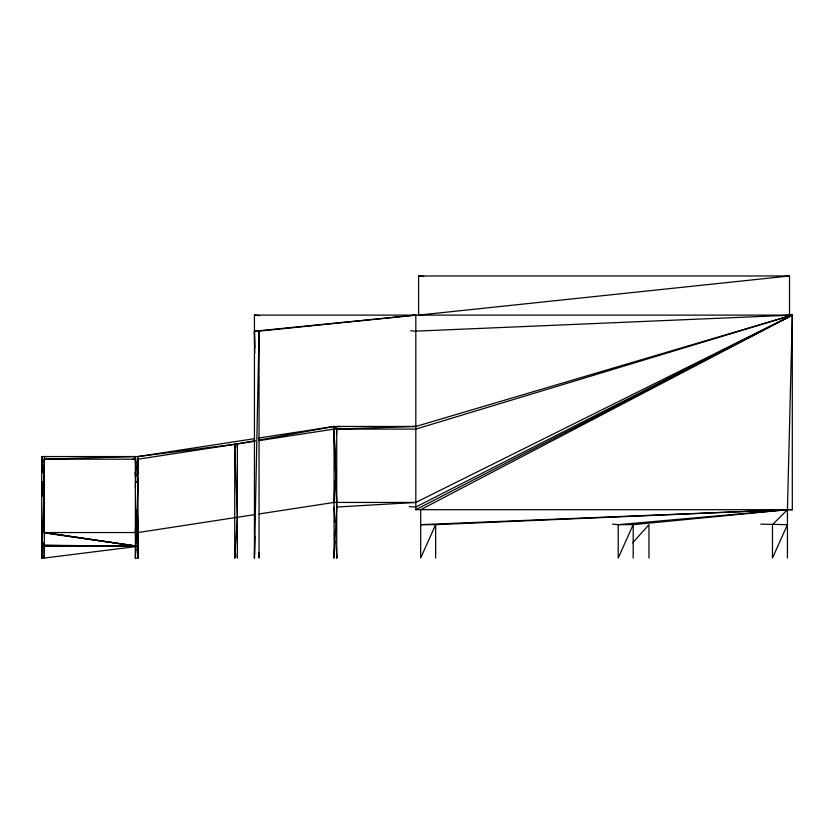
<?xml version="1.0" encoding="UTF-8"?>
<svg xmlns="http://www.w3.org/2000/svg" width="834" height="834" viewBox="0 0 834 834"><rect width="100%" height="100%" fill="white"/><g stroke="black" fill="none" stroke-linecap="round" stroke-linejoin="round"><path stroke-width="1.25" d="M254.777 353.272L254.443 331.181L415.822 315.116L415.822 509.689L792.3 509.689L792.3 315.116L254.443 315.116L254.443 558.04L254.777 535.981M254.443 558.04L259.051 331.15L415.822 315.116M255.1 440.675L234.719 444.355L237.367 517.288L234.719 558.04L234.781 555.454M237.273 447.837L237.367 443.949L255.183 441.207M787.442 558.04L787.442 509.689L792.3 315.116L415.822 331.15M137.287 542.569L138.006 546.333L44.348 558.04L41.7 558.04L42.096 545.019M43.785 490.329L44.348 459.2L135.369 456.552L138.006 482.052L135.369 558.04L138.006 558.04L138.006 456.552L254.631 438.653M42.117 520.958L42.096 536.366M41.7 545.446L42.117 533.572M43.785 487.546L44.348 471.804M42.096 554.214L41.7 558.04L44.348 482.052L41.7 456.552L138.006 456.552L237.367 443.949L237.367 558.04L237.273 554.172M135.504 528.683L135.369 532.54L44.348 532.54L43.785 517.101M137.172 482.354L138.006 459.2L234.719 444.355L234.781 446.941M259.124 513.942L334.08 502.433L334.872 480.561M336.54 434.243L336.728 429.093L334.08 426.455L258.467 438.058M789.704 315.231L792.3 315.116L415.822 426.455L334.08 426.455L334.08 558.04L334.882 541.235M334.08 558.04L336.728 507.041L334.08 429.093L415.822 429.093L792.3 315.116L420.68 509.689L420.68 558.04L435.65 524.659L787.442 509.689L772.472 524.659L772.472 558.04L787.442 524.659L760.785 524.159M137.214 540.192L138.006 532.54L137.203 509.355L138.006 532.54L255.298 514.526M41.7 471.804L42.232 469.281M43.816 461.723L44.348 459.2L135.369 459.2L135.504 463.058M42.232 482.188L42.117 496.282M137.214 462.985L138.006 459.2M137.214 475.88L138.006 472.107M137.214 549.22L138.006 545.446L137.172 521.99M137.214 549.846L138.006 546.333L44.41 532.54M632.714 542.778L648.967 524.659L648.967 558.04M415.822 509.689L792.3 315.116L415.822 502.433L336.728 507.041M792.3 315.116L415.822 507.041L409.338 506.665M258.999 440.029L334.08 426.455M258.999 440.623L334.08 429.093L336.728 502.433M789.527 275.96L418.595 315.116L418.595 275.96L789.527 275.96L789.527 315.116M435.65 558.04L435.65 524.659L420.68 524.659L787.442 509.689L633.183 524.659L618.213 524.659L618.213 558.04L633.183 524.659L633.183 558.04M618.213 524.659L787.442 509.689M336.728 429.093L415.822 426.455M41.7 482.052L44.348 482.052M135.369 482.052L138.006 482.052M334.08 502.433L415.822 502.433M44.306 546.333L138.006 546.333L44.348 532.54L43.764 515.798M787.087 509.647L792.3 509.689M44.306 545.467L138.006 546.333L44.265 532.905M44.306 545.175L138.006 546.333M46.944 456.625L44.348 456.552L44.348 558.04L43.816 555.705M132.762 459.127L135.369 459.2M340.616 426.581L336.728 426.455L336.728 558.04L336.529 554.214M612.542 524.169L619.026 524.659M254.443 315.116L259.614 315.638M410.662 330.723L415.822 331.234M418.595 275.96L423.766 276.502M41.7 546.333L42.232 548.678M41.7 545.144L42.18 547.49M137.214 550.388L138.006 558.04L137.183 531.018M334.08 507.041L334.872 522.345M135.504 475.964L135.369 471.804L135.525 476.954M135.369 484.7L135.504 488.568M137.172 534.886L138.006 558.04M41.7 459.2L42.117 470.783M43.785 542.6L44.348 558.04M135.546 461.702L135.369 456.552L135.369 558.04M41.7 558.04L41.7 456.552L42.107 468.145M41.7 456.552L42.107 472.169M334.08 429.093L334.851 466.873M336.509 547.625L336.728 558.04M254.787 348.007L254.443 331.15L259.051 331.15L259.051 558.04L258.947 552.859M234.719 444.355L234.719 558.04"/></g></svg>
